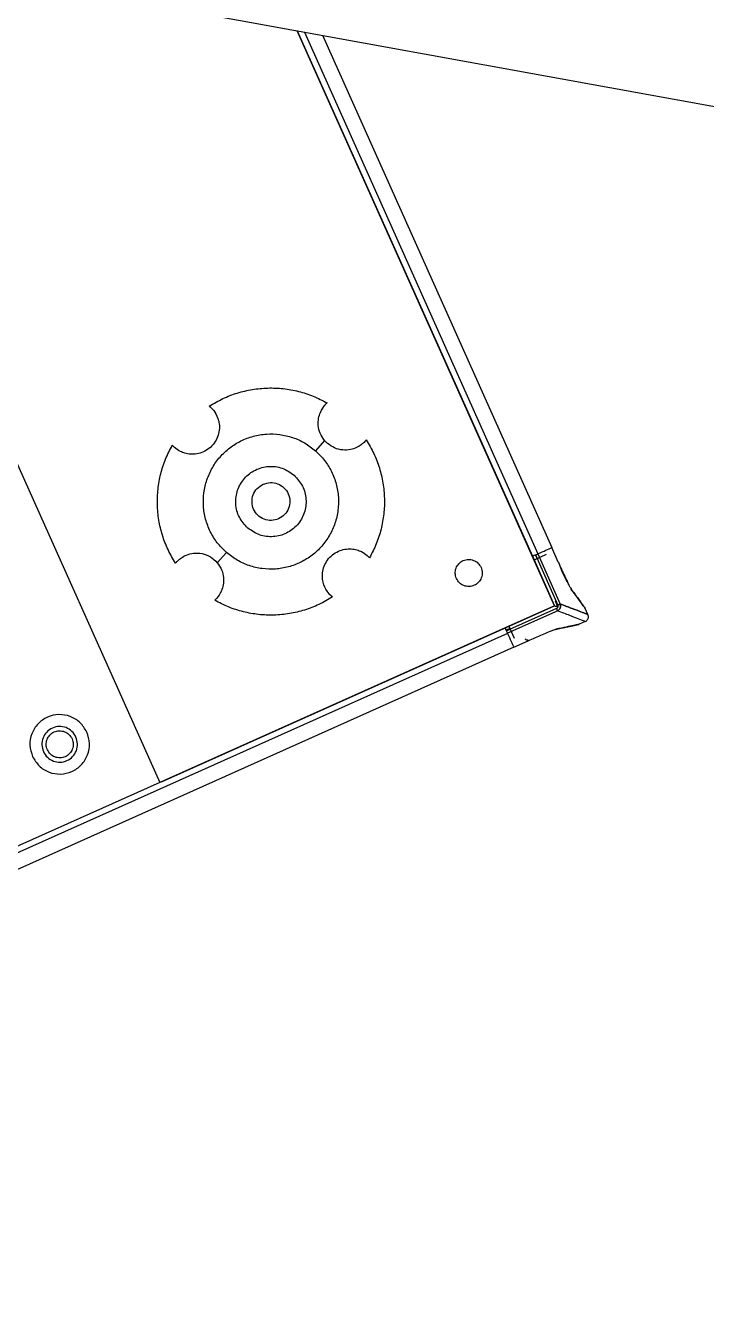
# Model space of a CAD drawing. Header units: inches. Extents: x 0 to 34.2, y 0 to 22.
# Drawn here: x 7.3619 to 7.6115, y 10.5823 to 11.0533 of the extents above; entities that cross this region are included whole.
import ezdxf

# ---------------------------------------------------------------- set-up
doc = ezdxf.new("R2010")
doc.units = ezdxf.units.IN
doc.header["$MEASUREMENT"] = 0

msp = doc.modelspace()

# ---------------------------------------------------------------- linework, layer by layer
at = {"color": 7, "linetype": 'Continuous', "lineweight": 25}
for p, q in [((7.26831, 11.09457), (7.41101, 10.77582)), ((7.37628, 11.06691), (7.95527, 10.96178)), ((7.5558, 10.84064), (7.46143, 11.05145)), ((7.46143, 11.05145), (7.5477, 10.85874)), ((7.46412, 11.05096), (7.54976, 10.85966)), ((7.47074, 11.04975), (7.55483, 10.86193)), ((7.47076, 11.04975), (7.55484, 10.86194)), ((7.42922, 10.9138), (7.42953, 10.91353)), ((7.41647, 10.89862), (7.41563, 10.89944)), ((7.47146, 10.90126), (7.46814, 10.89746)), ((7.47253, 10.90016), (7.47146, 10.90126)), ((7.5572, 10.85659), (7.55481, 10.86192)), ((7.55483, 10.86193), (7.55484, 10.86194)), ((7.43548, 10.86017), (7.43215, 10.85637)), ((7.48714, 10.85901), (7.48798, 10.85819)), ((7.5477, 10.85874), (7.5558, 10.84064)), ((7.55277, 10.85938), (7.54831, 10.85738)), ((7.54885, 10.85926), (7.55709, 10.84086)), ((7.54946, 10.8579), (7.54885, 10.85926)), ((7.54971, 10.85964), (7.55795, 10.84125)), ((7.54972, 10.85964), (7.54976, 10.85966)), ((7.54976, 10.85966), (7.54972, 10.85964)), ((7.55881, 10.85285), (7.55787, 10.85511)), ((7.5617, 10.84714), (7.5619, 10.84684)), ((7.4744, 10.84383), (7.47408, 10.8441)), ((7.5561, 10.8424), (7.55711, 10.84014)), ((7.55709, 10.84086), (7.55635, 10.84251)), ((7.41165, 10.7761), (7.5558, 10.84064)), ((7.5558, 10.84064), (7.5377, 10.83254)), ((7.55661, 10.83962), (7.53822, 10.83138)), ((7.557, 10.83876), (7.53861, 10.83052)), ((7.56811, 10.83744), (7.56713, 10.83964)), ((7.5377, 10.83254), (7.41101, 10.77582)), ((7.53947, 10.83224), (7.53811, 10.83163)), ((7.53906, 10.83315), (7.54105, 10.8287)), ((7.56711, 10.83483), (7.56491, 10.83384)), ((7.53863, 10.83048), (6.99566, 10.5874)), ((7.53811, 10.83163), (7.53822, 10.83138)), ((7.53822, 10.83138), (7.53958, 10.83199)), ((7.53861, 10.83052), (7.53862, 10.83049)), ((7.53862, 10.83049), (7.53861, 10.83052)), ((7.54089, 10.82543), (7.54622, 10.82781)), ((7.54089, 10.82541), (7.54623, 10.8278)), ((7.54517, 10.82842), (7.54511, 10.82855)), ((7.55587, 10.83186), (7.55622, 10.83195)), ((7.55622, 10.83195), (7.55641, 10.83203)), ((7.54089, 10.82541), (6.99793, 10.58233)), ((7.5409, 10.8254), (6.99794, 10.58232)), ((7.54089, 10.82543), (7.54089, 10.82541)), ((7.41101, 10.77582), (7.19383, 10.67859))]:
    msp.add_line(p, q, dxfattribs=at)
for points in [[(7.42922, 10.9138), (7.43085, 10.91476), (7.43411, 10.91669), (7.43945, 10.91871), (7.44499, 10.92003), (7.45066, 10.92057), (7.45635, 10.92034), (7.46195, 10.91933), (7.46739, 10.91761), (7.47075, 10.91586), (7.47243, 10.91499)], [(7.43548, 10.86017), (7.43432, 10.86131), (7.432, 10.86358), (7.42945, 10.86777), (7.42771, 10.87234), (7.42692, 10.87717), (7.42707, 10.88205), (7.42818, 10.88682), (7.43019, 10.89127), (7.43304, 10.89525), (7.43661, 10.8986), (7.44076, 10.90118), (7.44533, 10.90291), (7.45016, 10.90371), (7.45505, 10.90355), (7.4598, 10.90244), (7.46429, 10.90046), (7.46686, 10.89846), (7.46814, 10.89746)], [(7.41682, 10.85623), (7.41586, 10.85786), (7.41393, 10.86112), (7.41191, 10.86646), (7.41059, 10.87199), (7.41005, 10.87766), (7.41028, 10.88335), (7.41129, 10.88896), (7.41301, 10.89439), (7.41476, 10.89776), (7.41563, 10.89944)], [(7.48679, 10.9014), (7.48775, 10.89977), (7.48968, 10.89651), (7.4917, 10.89117), (7.49302, 10.88564), (7.49356, 10.87997), (7.49333, 10.87428), (7.49232, 10.86867), (7.4906, 10.86324), (7.48886, 10.85987), (7.48798, 10.85819)], [(7.46814, 10.89746), (7.4693, 10.89632), (7.47162, 10.89405), (7.47417, 10.88986), (7.4759, 10.88529), (7.4767, 10.88046), (7.47654, 10.87558), (7.47544, 10.87081), (7.47342, 10.86636), (7.47058, 10.86238), (7.46701, 10.85903), (7.46286, 10.85645), (7.45828, 10.85472), (7.45346, 10.85392), (7.44857, 10.85408), (7.44381, 10.85519), (7.43932, 10.85717), (7.43676, 10.85917), (7.43548, 10.86017)], [(7.44332, 10.86912), (7.44217, 10.87038), (7.43989, 10.87289), (7.43863, 10.87796), (7.43928, 10.88305), (7.44186, 10.88753), (7.44595, 10.89068), (7.45092, 10.89199), (7.45611, 10.89141), (7.4589, 10.88948), (7.4603, 10.88851)], [(7.4603, 10.88851), (7.46144, 10.88725), (7.46372, 10.88474), (7.46499, 10.87967), (7.46434, 10.87458), (7.46176, 10.8701), (7.45766, 10.86695), (7.4527, 10.86564), (7.44751, 10.86622), (7.44471, 10.86815), (7.44332, 10.86912)], [(7.45464, 10.87248), (7.45377, 10.8722), (7.45203, 10.87165), (7.44926, 10.87217), (7.44692, 10.87364), (7.44531, 10.87591), (7.44469, 10.87862), (7.44516, 10.88134), (7.44661, 10.88375), (7.44818, 10.88468), (7.44897, 10.88515)], [(7.44897, 10.88515), (7.44984, 10.88543), (7.45159, 10.88598), (7.45435, 10.88546), (7.4567, 10.88399), (7.45831, 10.88172), (7.45893, 10.87901), (7.45846, 10.87629), (7.457, 10.87388), (7.45543, 10.87295), (7.45464, 10.87248)], [(7.54976, 10.85966), (7.5508, 10.86013), (7.55287, 10.86106), (7.55418, 10.86164), (7.55483, 10.86193)], [(7.51984, 10.85061), (7.51964, 10.85123), (7.51924, 10.85248), (7.51962, 10.85445), (7.52066, 10.85613), (7.52228, 10.85728), (7.52422, 10.85772), (7.52617, 10.85738), (7.52789, 10.85635), (7.52855, 10.85522), (7.52889, 10.85466)], [(7.5486, 10.85914), (7.54849, 10.85909), (7.54825, 10.85898), (7.54795, 10.85885), (7.54774, 10.85876), (7.54771, 10.85875), (7.5477, 10.85874)], [(7.52889, 10.85466), (7.52908, 10.85404), (7.52948, 10.85279), (7.5291, 10.85082), (7.52806, 10.84914), (7.52644, 10.84799), (7.5245, 10.84755), (7.52256, 10.84789), (7.52084, 10.84892), (7.52017, 10.85005), (7.51984, 10.85061)], [(7.4744, 10.84383), (7.47276, 10.84287), (7.4695, 10.84094), (7.46416, 10.83892), (7.45863, 10.8376), (7.45296, 10.83706), (7.44727, 10.83729), (7.44167, 10.8383), (7.43623, 10.84002), (7.43286, 10.84177), (7.43118, 10.84264)], [(7.557, 10.83876), (7.55698, 10.83879), (7.55695, 10.83887), (7.55685, 10.83908), (7.55674, 10.83933), (7.55665, 10.83952), (7.55661, 10.83962)], [(7.55795, 10.84125), (7.55791, 10.84123), (7.55783, 10.8412), (7.55763, 10.84111), (7.55737, 10.84099), (7.55718, 10.84091), (7.55709, 10.84086)], [(7.53822, 10.83138), (7.53826, 10.83129), (7.53835, 10.8311), (7.53846, 10.83084), (7.53855, 10.83064), (7.53859, 10.83056), (7.53861, 10.83052)], [(7.53862, 10.83049), (7.53908, 10.82945), (7.54001, 10.82738), (7.5406, 10.82608), (7.54089, 10.82543)], [(7.38428, 10.79427), (7.38355, 10.79551), (7.38209, 10.79798), (7.3783, 10.80026), (7.37402, 10.801), (7.36976, 10.80003), (7.36619, 10.7975), (7.36389, 10.79381), (7.36308, 10.78947), (7.36394, 10.78673), (7.36438, 10.78536)], [(7.3803, 10.79249), (7.37986, 10.79323), (7.37898, 10.79471), (7.37671, 10.79608), (7.37414, 10.79653), (7.37159, 10.79594), (7.36945, 10.79442), (7.36807, 10.79221), (7.36758, 10.78961), (7.3681, 10.78796), (7.36836, 10.78714)], [(7.36981, 10.78779), (7.36961, 10.78841), (7.36921, 10.78966), (7.36959, 10.79163), (7.37063, 10.79331), (7.37225, 10.79446), (7.37419, 10.7949), (7.37614, 10.79456), (7.37786, 10.79353), (7.37852, 10.7924), (7.37886, 10.79184)], [(7.36438, 10.78536), (7.36511, 10.78412), (7.36657, 10.78165), (7.37036, 10.77937), (7.37464, 10.77863), (7.3789, 10.7796), (7.38247, 10.78213), (7.38477, 10.78582), (7.38559, 10.79016), (7.38472, 10.7929), (7.38428, 10.79427)], [(7.36836, 10.78714), (7.3688, 10.7864), (7.36968, 10.78492), (7.37195, 10.78355), (7.37452, 10.7831), (7.37707, 10.78369), (7.37921, 10.7852), (7.38059, 10.78742), (7.38108, 10.79002), (7.38056, 10.79167), (7.3803, 10.79249)], [(7.37886, 10.79184), (7.37905, 10.79122), (7.37945, 10.78997), (7.37907, 10.788), (7.37803, 10.78632), (7.37641, 10.78517), (7.37447, 10.78473), (7.37253, 10.78507), (7.37081, 10.7861), (7.37014, 10.78723), (7.36981, 10.78779)]]:
    msp.add_open_spline(points, degree=3, dxfattribs=at)
for points, knots in [([(7.42953, 10.91353), (7.42993, 10.91317), (7.43072, 10.91246), (7.43225, 10.91005), (7.43292, 10.90734), (7.43296, 10.90496), (7.43236, 10.90248), (7.43112, 10.90018), (7.42931, 10.89828), (7.42708, 10.89692), (7.42464, 10.89619), (7.42227, 10.8961), (7.42021, 10.89649), (7.41797, 10.8974), (7.41707, 10.89813), (7.41647, 10.89862)], [0, 0, 0, 0, 0.124664, 0.249192, 0.311946, 0.374665, 0.437299, 0.49987, 0.562465, 0.625107, 0.68768, 0.750324, 0.812995, 0.875459, 1, 1, 1, 1]), ([(7.47146, 10.90126), (7.47088, 10.9021), (7.46971, 10.90379), (7.46906, 10.90674), (7.46921, 10.90943), (7.47013, 10.91231), (7.47189, 10.91456), (7.47225, 10.91485), (7.47243, 10.91499)], [0, 0, 0, 0, 0.1254002, 0.2504687, 0.3758096, 0.501254, 0.7503541, 1, 1, 1, 1]), ([(7.48679, 10.9014), (7.48665, 10.90121), (7.48644, 10.90092), (7.48497, 10.89959), (7.48333, 10.89858), (7.48103, 10.89778), (7.47819, 10.8976), (7.47511, 10.8983), (7.47339, 10.89954), (7.47253, 10.90016)], [0, 0, 0, 0, 0.249198, 0.374016, 0.499351, 0.624542, 0.749824, 0.874893, 1, 1, 1, 1]), ([(7.47408, 10.8441), (7.47368, 10.84446), (7.47289, 10.84517), (7.47136, 10.84758), (7.47069, 10.85029), (7.47066, 10.85267), (7.47125, 10.85515), (7.4725, 10.85745), (7.4743, 10.85935), (7.47653, 10.86071), (7.47897, 10.86144), (7.48134, 10.86153), (7.4834, 10.86114), (7.48564, 10.86023), (7.48654, 10.8595), (7.48714, 10.85901)], [0, 0, 0, 0, 0.124664, 0.249192, 0.311946, 0.374665, 0.437299, 0.49987, 0.562465, 0.625107, 0.68768, 0.750324, 0.812995, 0.875459, 1, 1, 1, 1]), ([(7.41682, 10.85623), (7.41687, 10.85628), (7.41695, 10.85639), (7.41766, 10.85718), (7.41888, 10.85822), (7.42077, 10.85928), (7.42338, 10.86), (7.42653, 10.8599), (7.42974, 10.85874), (7.43135, 10.85716), (7.43215, 10.85637)], [0, 0, 0, 0, 0.125121, 0.250191, 0.374816, 0.49999, 0.625116, 0.750068, 0.874964, 1, 1, 1, 1]), ([(7.43215, 10.85637), (7.43274, 10.85553), (7.43391, 10.85384), (7.43455, 10.85089), (7.4344, 10.8482), (7.43348, 10.84532), (7.43172, 10.84307), (7.43136, 10.84278), (7.43118, 10.84264)], [0, 0, 0, 0, 0.1254, 0.250469, 0.37581, 0.501254, 0.750354, 1, 1, 1, 1]), ([(7.54885, 10.85926), (7.54889, 10.85927), (7.54905, 10.85934), (7.54932, 10.85946), (7.54958, 10.85958), (7.54968, 10.85963), (7.54972, 10.85964)], [0, 0, 0, 0, 0.100197, 0.433096, 0.765994, 1, 1, 1, 1]), ([(7.5572, 10.85659), (7.55798, 10.85486), (7.55915, 10.85228), (7.56036, 10.84979), (7.56076, 10.84898)], [0, 0, 0, 0, 0.671938, 1, 1, 1, 1]), ([(7.56072, 10.84905), (7.5604, 10.84964), (7.55975, 10.85081), (7.55913, 10.85217), (7.55881, 10.85285)], [0, 0, 0, 0, 0.500486, 1, 1, 1, 1]), ([(7.56199, 10.84666), (7.56196, 10.84671), (7.56177, 10.84699), (7.56132, 10.84785), (7.56094, 10.84862), (7.56072, 10.84905)], [0, 0, 0, 0, 0.090476, 0.499997, 1, 1, 1, 1]), ([(7.56702, 10.83982), (7.56696, 10.83991), (7.56683, 10.84009), (7.5658, 10.8415), (7.56419, 10.8437), (7.56268, 10.84577), (7.5619, 10.84684)], [0, 0, 0, 0, 0.233192, 0.473674, 0.727205, 1, 1, 1, 1]), ([(7.56713, 10.83964), (7.56706, 10.83973), (7.56693, 10.83991), (7.5659, 10.84132), (7.56429, 10.84351), (7.56278, 10.84558), (7.56199, 10.84666)], [0, 0, 0, 0, 0.232728, 0.472799, 0.726718, 1, 1, 1, 1]), ([(7.56288, 10.84544), (7.56335, 10.8448), (7.56454, 10.84317), (7.5659, 10.84133), (7.56694, 10.8399), (7.56706, 10.83973), (7.56713, 10.83964)], [0, 0, 0, 0, 0.184951, 0.469732, 0.738983, 1, 1, 1, 1]), ([(7.5558, 10.84064), (7.55581, 10.84064), (7.55582, 10.84063), (7.55589, 10.8406), (7.55602, 10.84056), (7.55625, 10.84047), (7.55662, 10.84033), (7.55695, 10.8402), (7.55711, 10.84014)], [0, 0, 0, 0, 0.0992271, 0.2048211, 0.3197547, 0.4463442, 0.7240515, 1, 1, 1, 1]), ([(7.55661, 10.83962), (7.55672, 10.83968), (7.55688, 10.83978), (7.55704, 10.83997), (7.55712, 10.84014), (7.55717, 10.84032), (7.55718, 10.84057), (7.55713, 10.84075), (7.55709, 10.84086)], [0, 0, 0, 0, 0.250619, 0.375377, 0.50036, 0.622345, 0.749762, 1, 1, 1, 1]), ([(7.55795, 10.84125), (7.55801, 10.84102), (7.55814, 10.84054), (7.558, 10.8398), (7.55761, 10.83915), (7.5572, 10.83889), (7.557, 10.83876)], [0, 0, 0, 0, 0.247895, 0.499988, 0.752003, 1, 1, 1, 1]), ([(7.557, 10.83876), (7.55721, 10.8389), (7.55762, 10.83916), (7.55799, 10.83981), (7.55814, 10.84053), (7.55801, 10.841), (7.55795, 10.84125)], [0, 0, 0, 0, 0.260643, 0.500344, 0.739693, 1, 1, 1, 1]), ([(7.56711, 10.83483), (7.56699, 10.83487), (7.56674, 10.83497), (7.56474, 10.83575), (7.56163, 10.83695), (7.55855, 10.83815), (7.557, 10.83876)], [0, 0, 0, 0, 0.246187, 0.494339, 0.74431, 1, 1, 1, 1]), ([(7.55795, 10.84125), (7.5595, 10.84067), (7.56258, 10.83952), (7.56572, 10.83834), (7.56768, 10.83761), (7.56832, 10.83736), (7.56768, 10.83761), (7.56572, 10.83834), (7.56258, 10.83952), (7.5595, 10.84067), (7.55795, 10.84125)], [0, 0, 0, 0, 0.127062, 0.251294, 0.376148, 0.5, 0.623853, 0.748706, 0.872938, 1, 1, 1, 1]), ([(7.56711, 10.83483), (7.56733, 10.83495), (7.56766, 10.83515), (7.56798, 10.83556), (7.56817, 10.83592), (7.56827, 10.83632), (7.56831, 10.83684), (7.56819, 10.83721), (7.56811, 10.83745)], [0, 0, 0, 0, 0.239457, 0.368361, 0.5, 0.631639, 0.760543, 1, 1, 1, 1]), ([(7.53822, 10.83138), (7.53818, 10.83147), (7.53809, 10.83168), (7.53794, 10.83201), (7.53781, 10.8323), (7.53772, 10.8325), (7.53771, 10.83252), (7.5377, 10.83254)], [0, 0, 0, 0, 0.1493538, 0.3620154, 0.5746769, 0.7873385, 1, 1, 1, 1]), ([(7.55622, 10.83195), (7.55752, 10.83223), (7.56002, 10.83277), (7.56268, 10.83334), (7.5644, 10.83371), (7.56461, 10.83375), (7.56471, 10.83378)], [0, 0, 0, 0, 0.272795, 0.526326, 0.766808, 1, 1, 1, 1]), ([(7.56491, 10.83384), (7.56481, 10.83382), (7.5646, 10.83377), (7.56288, 10.83341), (7.56022, 10.83284), (7.55771, 10.83231), (7.55641, 10.83203)], [0, 0, 0, 0, 0.232729, 0.4728, 0.726718, 1, 1, 1, 1]), ([(7.54616, 10.82795), (7.54606, 10.82795), (7.54587, 10.82795), (7.54559, 10.82802), (7.54537, 10.82814), (7.54524, 10.82829), (7.5452, 10.82837), (7.54517, 10.82842)], [0, 0, 0, 0, 0.261307, 0.517669, 0.773704, 0.888809, 1, 1, 1, 1]), ([(7.54622, 10.82781), (7.54795, 10.82858), (7.55055, 10.82973), (7.55358, 10.83098), (7.5551, 10.83158), (7.55585, 10.83186), (7.55623, 10.83198), (7.55636, 10.83201), (7.55641, 10.83203)], [0, 0, 0, 0, 0.499225, 0.748498, 0.874085, 0.948867, 0.97707, 1, 1, 1, 1])]:
    msp.add_open_spline(points, degree=3, knots=knots, dxfattribs=at)

doc.saveas('drawing.dxf')
